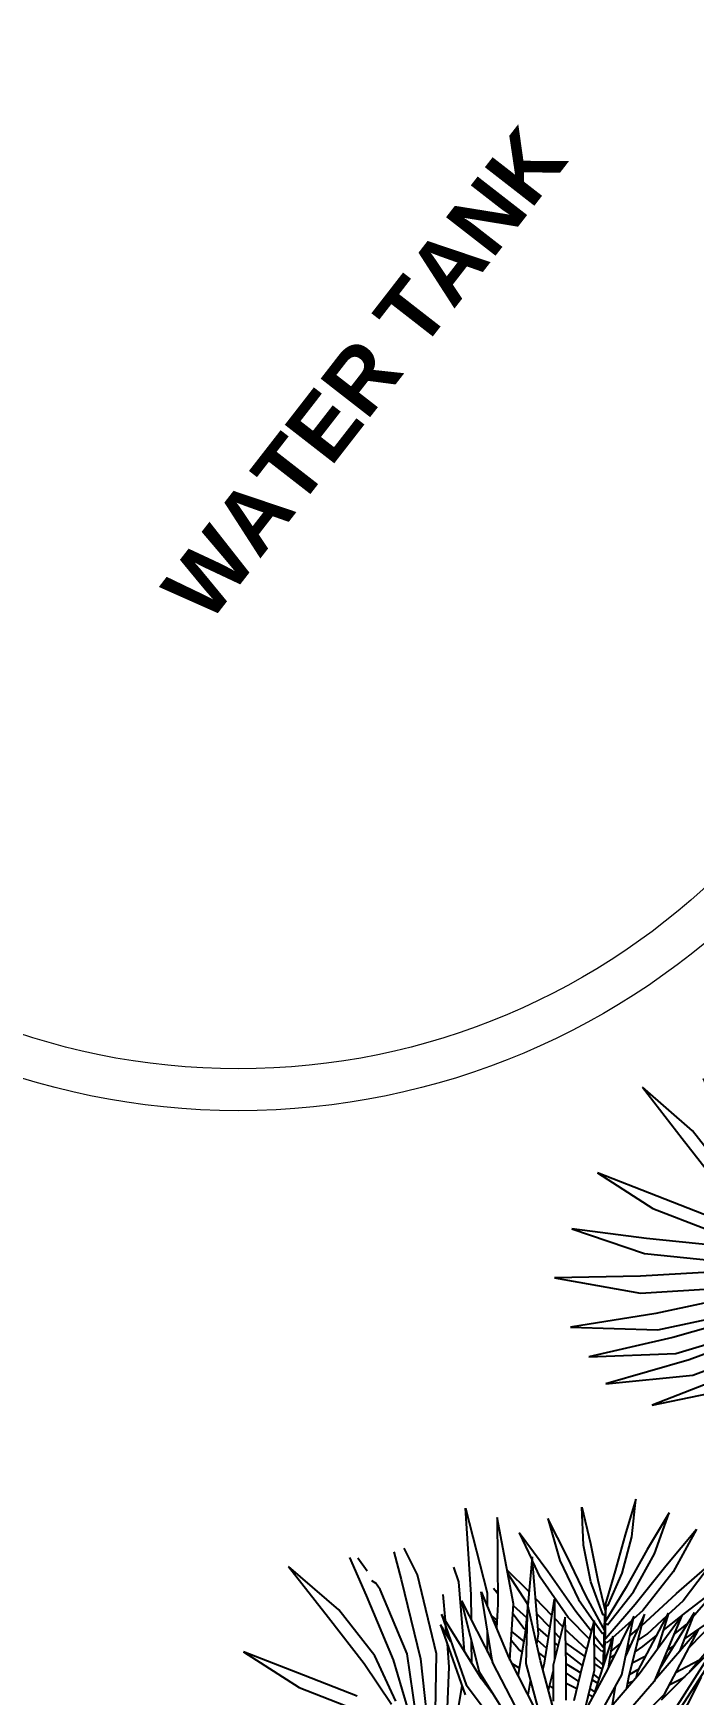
# Model space of a CAD drawing. Header units: metres. Extents: x 251860 to 269438, y 1966787 to 1972367.
# Drawn here: x 267533.3 to 267598, y 1970026 to 1970188.4 of the extents above; entities that cross this region are included whole.
import ezdxf

# ---------------------------------------------------------------- set-up
doc = ezdxf.new("R2010")
doc.units = ezdxf.units.M
doc.header["$MEASUREMENT"] = 0
doc.layers.get('0').update_dxf_attribs({"linetype": 'CONTINUOUS', "lineweight": 100})
doc.layers.add('PDF3_Text', color=7, linetype='CONTINUOUS')
doc.layers.add('zelen', color=74, linetype='CONTINUOUS')
doc.layers.add('Wall', color=7, linetype='CONTINUOUS', lineweight=20)
doc.styles.add('PDF Arial Bold', font='arialbd.ttf')

# ---------------------------------------------------------------- blocks, each defined once
blk = doc.blocks.new('z_49')
at = {"color": 67, "ltscale": 2, "true_color": 0x727430}
for p, q in [((-1.315, 9.121), (-1.19, 7.407)), ((-0.868, 7.506), (-1.315, 9.121)), ((1.172, 9.513), (0.725, 7.886)), ((1.047, 7.787), (1.172, 9.513)), ((-2.878, 8.782), (-2.262, 6.884)), ((-1.918, 7.073), (-2.878, 8.782)), ((-4.174, 8.377), (-3.151, 6.348)), ((-2.796, 6.61), (-4.174, 8.377)), ((2.303, 8.382), (1.776, 7.437)), ((0.725, 7.886), (0.325, 6.419)), ((0.647, 6.32), (1.047, 7.787)), ((2.296, 7.795), (2.426, 8.198)), ((-1.19, 7.407), (-0.79, 5.963)), ((-0.467, 6.063), (-0.868, 7.506)), ((1.776, 7.437), (0.854, 5.87)), ((2.119, 7.246), (2.182, 7.443)), ((2.174, 7.562), (2.183, 7.432)), ((3.113, 7.546), (2.653, 6.954)), ((3.009, 6.69), (3.356, 7.384)), ((-4.952, 7.274), (-3.648, 5.412)), ((-3.337, 5.709), (-4.952, 7.274)), ((-0.997, 5.529), (-1.918, 7.073)), ((1.198, 5.682), (2.119, 7.246)), ((2.653, 6.954), (1.3, 5.324)), ((-1.442, 5.002), (-2.796, 6.61)), ((-2.262, 6.884), (-1.34, 5.343)), ((1.656, 5.064), (3.009, 6.69)), ((3.431, 5.265), (5.145, 6.73)), ((5.145, 6.73), (3.717, 4.955)), ((-5.288, 6.435), (-3.859, 4.668)), ((-3.573, 4.974), (-5.288, 6.435)), ((-3.151, 6.348), (-1.798, 4.745)), ((0.325, 6.419), (-0.094, 5.218)), ((0.035, 5.178), (0.647, 6.32)), ((-5.584, 5.653), (-4.043, 3.978)), ((-3.784, 4.29), (-5.584, 5.653)), ((-2.37, 4.862), (-3.337, 5.709)), ((0.854, 5.87), (-0.098, 4.596)), ((0.04, 4.523), (1.198, 5.682)), ((2.139, 4.516), (3.505, 5.725)), ((2.488, 5.398), (2.999, 5.851)), ((3.505, 5.725), (3.733, 6.051)), ((5.441, 5.922), (3.642, 4.556)), ((3.9, 4.239), (5.441, 5.922)), ((-3.648, 5.412), (-2.035, 4.005)), ((1.3, 5.324), (-0.101, 4.007)), ((2.326, 5.432), (1.245, 3.824)), ((2.557, 5.572), (1.469, 3.964)), ((1.831, 3.737), (2.557, 5.572)), ((1.94, 3.881), (3.147, 5.365)), ((2.139, 4.956), (2.326, 5.432)), ((2.22, 5.16), (2.366, 5.29)), ((3.147, 5.365), (2.369, 3.78)), ((2.9, 4.861), (3.431, 5.265)), ((5.471, 5.222), (5.106, 4.542)), ((5.11, 4.023), (5.471, 5.222)), ((-2.712, 4.326), (-3.573, 4.974)), ((0.042, 3.908), (1.656, 5.064)), ((1.582, 4.593), (2.031, 4.992)), ((2.352, 3.762), (3.647, 5.099)), ((3.647, 5.099), (2.698, 3.49)), ((3.717, 4.955), (3.437, 4.743)), ((3.859, 4.721), (3.908, 4.893)), ((3.908, 4.893), (3.897, 4.75)), ((4.119, 3.942), (4.438, 4.826)), ((4.39, 4.096), (4.508, 4.903)), ((6.209, 4.848), (5.523, 3.945)), ((5.721, 3.849), (6.209, 4.848)), ((-5.307, 4.352), (-3.798, 3.02)), ((-3.623, 3.303), (-5.307, 4.352)), ((-3.859, 4.668), (-3.131, 4.123)), ((-0.044, 3.482), (1.582, 4.593)), ((2.007, 4.181), (2.474, 4.537)), ((2.49, 4.025), (2.93, 4.359)), ((3.642, 4.556), (3.126, 4.217)), ((3.221, 4.279), (3.256, 4.436)), ((3.301, 4.332), (3.306, 4.52)), ((3.656, 3.242), (5.165, 4.578)), ((5.165, 4.578), (4.096, 3.913)), ((4.868, 4.098), (5.09, 4.513)), ((-4.043, 3.978), (-2.446, 2.945)), ((-2.885, 3.705), (-3.784, 4.29)), ((1.389, 4.038), (0.033, 3.337)), ((1.469, 3.964), (1.002, 2.33)), ((2.67, 3.433), (3.9, 4.239)), ((4.121, 3.943), (2.846, 3.053)), ((3.127, 2.782), (4.121, 3.943)), ((3.556, 3.665), (3.678, 4.094)), ((3.814, 3.738), (3.853, 4.207)), ((4.113, 3.924), (4.119, 3.941)), ((4.463, 2.885), (4.868, 4.098)), ((4.708, 2.813), (5.11, 4.023)), ((5.523, 3.945), (4.999, 2.946)), ((6.212, 3.692), (6.981, 4.316)), ((6.981, 4.316), (6.356, 3.572)), ((1.351, 2.359), (1.94, 3.881)), ((1.673, 3.191), (1.831, 3.737)), ((1.679, 2.376), (2.352, 3.762)), ((1.779, 3.556), (1.822, 3.575)), ((2.698, 3.49), (2.02, 2.102)), ((2.463, 3.009), (3.479, 3.53)), ((3.032, 3.425), (3.095, 3.711)), ((3.281, 3.428), (3.29, 3.839)), ((3.479, 3.53), (3.936, 3.814)), ((3.547, 3.572), (3.556, 3.665)), ((3.972, 3.103), (4.054, 3.595)), ((4.255, 3.253), (4.355, 3.862)), ((5.201, 2.852), (5.721, 3.849)), ((5.564, 2.963), (6.212, 3.692)), ((6.356, 3.572), (5.71, 2.845)), ((1.705, 3.301), (1.718, 3.308)), ((2.846, 3.053), (2.104, 2.105)), ((2.477, 3.017), (2.48, 3.046)), ((2.632, 3.356), (2.653, 3.107)), ((3.03, 3.3), (3.032, 3.425)), ((3.144, 2.663), (4.636, 3.455)), ((4.636, 3.455), (3.384, 2.514)), ((3.417, 3.12), (3.656, 3.242)), ((3.483, 2.843), (3.512, 3.168)), ((3.749, 2.984), (3.781, 3.353)), ((4.189, 2.851), (4.239, 3.157)), ((7.989, 3.314), (7.079, 2.984)), ((7.143, 2.808), (7.989, 3.314)), ((2.218, 2.507), (2.552, 2.678)), ((2.385, 1.834), (3.127, 2.782)), ((2.485, 2.644), (2.49, 2.599)), ((2.982, 2.596), (3.144, 2.663)), ((3.02, 2.612), (3.02, 2.645)), ((4.425, 2.95), (3.236, 2.452)), ((3.272, 2.731), (3.275, 2.954)), ((3.456, 2.198), (4.425, 2.95)), ((3.72, 2.655), (3.731, 2.774)), ((3.911, 2.734), (3.944, 2.935)), ((4.084, 1.995), (4.15, 2.615)), ((4.15, 2.615), (4.173, 2.754)), ((4.347, 2.103), (4.463, 2.885)), ((4.533, 2.178), (4.708, 2.813)), ((4.744, 1.878), (5.201, 2.852)), ((4.999, 2.946), (4.782, 2.28)), ((5.061, 2.192), (5.564, 2.963)), ((5.71, 2.845), (5.18, 2.216)), ((6.172, 2.624), (5.303, 2.304)), ((7.079, 2.984), (6.172, 2.624)), ((6.234, 2.446), (7.143, 2.808)), ((3.236, 2.452), (2.49, 1.891)), ((2.643, 2.163), (3.104, 2.352)), ((2.712, 1.638), (3.456, 2.198)), ((2.752, 2.208), (2.765, 2.097)), ((3.015, 2.285), (3.015, 2.316)), ((3.456, 2.544), (3.458, 2.57)), ((3.464, 2.204), (3.509, 1.758)), ((4.806, 2.29), (3.67, 1.827)), ((3.686, 1.833), (3.697, 2.383)), ((3.697, 2.383), (3.697, 2.385)), ((3.78, 1.509), (4.806, 2.29)), ((3.899, 2.542), (3.908, 1.924)), ((4.779, 2.269), (4.663, 1.916)), ((5.12, 2.145), (5.061, 2.192)), ((5.12, 2.145), (5.158, 2.19)), ((5.123, 2.147), (5.303, 2.275)), ((5.291, 2.293), (5.163, 2.203)), ((5.303, 2.275), (5.291, 2.293)), ((5.291, 2.293), (5.303, 2.288)), ((5.303, 2.288), (5.297, 2.284)), ((5.303, 2.304), (5.328, 2.232)), ((5.303, 2.275), (5.303, 2.288)), ((5.328, 2.232), (6.234, 2.446)), ((7.117, 2.29), (6, 2.14)), ((8.219, 2.403), (7.117, 2.29)), ((7.141, 2.07), (8.219, 2.403)), ((3.67, 1.827), (2.813, 1.462)), ((3.06, 1.9), (3.117, 1.592)), ((3.27, 2.058), (3.294, 1.667)), ((4.28, 1.649), (4.32, 1.92)), ((4.499, 2.056), (4.378, 1.62)), ((4.378, 1.622), (4.543, 1.738)), ((4.39, 1.666), (4.545, 1.773)), ((4.539, 1.675), (4.545, 1.777)), ((4.545, 1.777), (5.789, 1.687)), ((4.549, 1.776), (4.715, 1.892)), ((4.592, 1.773), (4.742, 1.879)), ((4.663, 1.916), (4.744, 1.878)), ((4.746, 1.881), (4.922, 2.006)), ((4.768, 1.929), (4.919, 2.034)), ((6, 2.14), (4.919, 2.037)), ((4.919, 2.037), (4.927, 1.948)), ((4.925, 2.038), (5.101, 2.16)), ((4.927, 1.948), (6.021, 1.919)), ((4.974, 2.042), (5.12, 2.145)), ((6.021, 1.919), (7.141, 2.07)), ((2.922, 1.144), (3.78, 1.509)), ((3.317, 1.313), (3.326, 1.159)), ((3.343, 1.17), (4.775, 1.651)), ((3.544, 1.409), (3.561, 1.243)), ((3.675, 1.281), (3.678, 1.466)), ((3.913, 1.611), (3.917, 1.389)), ((3.917, 1.389), (3.971, 1.381)), ((3.988, 1.387), (4.34, 1.631)), ((5.514, 1.53), (4.013, 1.25)), ((4.021, 1.41), (4.054, 1.718)), ((4.775, 1.651), (4.031, 1.254)), ((4.094, 1.422), (4.175, 1.48)), ((4.106, 0.871), (5.514, 1.53)), ((4.163, 0.685), (5.724, 1.342)), ((4.169, 1.447), (4.184, 1.518)), ((4.184, 1.518), (4.297, 1.49)), ((4.218, 1.509), (4.375, 1.62)), ((4.266, 1.379), (4.412, 1.325)), ((4.378, 1.62), (4.28, 1.649)), ((4.419, 1.461), (4.735, 1.385)), ((4.733, 1.636), (4.539, 1.675)), ((5.724, 1.342), (4.556, 1.081)), ((4.744, 1.634), (5.39, 1.507)), ((5.045, 1.31), (5.303, 1.248)), ((5.774, 1.432), (5.443, 1.497)), ((7.054, 1.399), (5.774, 1.432)), ((5.789, 1.687), (7.066, 1.651)), ((8.31, 1.576), (7.054, 1.399)), ((7.066, 1.651), (8.31, 1.576)), ((4.013, 1.25), (2.82, 1.082)), ((2.914, 0.703), (4.106, 0.871)), ((3.179, 1.254), (3.201, 1.136)), ((3.315, 1.152), (3.343, 1.17)), ((4.781, 1.187), (4.873, 1.152)), ((4.791, 0.949), (5.024, 0.872)), ((5.024, 0.872), (5.465, 0.754)), ((5.085, 1.073), (5.352, 0.973)), ((5.352, 0.973), (6.046, 0.845)), ((5.431, 1.219), (6.653, 0.99)), ((6.653, 0.99), (7.871, 0.734)), ((2.869, 0.631), (4.41, 0.524)), ((3.333, 0.599), (3.771, 0.823)), ((3.682, 0.811), (3.713, 0.793)), ((3.915, 0.559), (4.163, 0.685)), ((4.023, 0.614), (4.146, 0.543)), ((4.236, 0.715), (4.5, 0.602)), ((4.297, 0.532), (4.437, 0.592)), ((4.41, 0.524), (6.278, 0.542)), ((4.437, 0.592), (6.121, 0.857)), ((6.278, 0.542), (4.473, 0.089)), ((4.517, 0.834), (4.879, 0.661)), ((6.121, 0.857), (5.205, 0.532)), ((5.251, 0.548), (5.308, 0.533)), ((5.673, 0.698), (6.247, 0.544)), ((6.604, 0.742), (6.074, 0.84)), ((6.247, 0.544), (6.258, 0.541)), ((6.267, 0.539), (7.451, 0.21)), ((7.871, 0.734), (6.604, 0.742)), ((4.473, 0.089), (2.936, 0.198)), ((6.258, -0.024), (4.497, 0.095)), ((4.588, 0.089), (4.841, 0.175)), ((4.841, 0.175), (6.54, 0.324)), ((4.879, 0.191), (4.907, 0.181)), ((5.325, 0.302), (5.519, 0.235)), ((6.54, 0.324), (5.497, 0.027)), ((5.762, 0.412), (6.181, 0.301)), ((5.849, 0.12), (5.837, 0.124)), ((7.033, -0.286), (5.849, 0.12)), ((6.181, 0.301), (6.234, 0.297)), ((7.451, 0.21), (6.403, 0.285)), ((2.758, -0.077), (4.37, -0.327)), ((6.143, -0.639), (4.191, -0.35)), ((4.262, -0.361), (4.363, -0.326)), ((4.37, -0.327), (6.258, -0.024)), ((4.65, -0.282), (5.021, -0.469)), ((5.013, -0.224), (5.12, -0.278)), ((5.12, -0.278), (5.634, -0.519)), ((5.742, -0.107), (5.766, -0.116)), ((5.766, -0.116), (7.033, -0.286)), ((3.747, -1.103), (5.299, -0.827)), ((3.973, -0.901), (5.906, -0.768)), ((4.206, -0.777), (6.143, -0.639)), ((5.021, -0.469), (5.063, -0.479)), ((5.23, -0.504), (5.263, -0.498)), ((5.263, -0.498), (6.964, -0.595))]:
    blk.add_line(p, q, dxfattribs=at)

msp = doc.modelspace()

# ---------------------------------------------------------------- linework, layer by layer
at = {"layer": 'Wall', "ltscale": 2}
for radius in [71.73864, 67.64929]:
    msp.add_circle((267553.41604, 1970154.82468), radius, dxfattribs=at)
for centre, radius, start, end in [((267551.26562, 1970155.83143), 379.01953, 39.2842398, 191.5021944), ((267551.26562, 1970155.83143), 331.01953, 39.2842398, 191.5021944), ((267551.32301, 1970155.8055), 326.98127, 39.2901763, 191.4983679), ((267551.32301, 1970155.8055), 324.93659, 39.6487258, 191.1391312), ((267553.13597, 1970154.96511), 293.83293, 40.0048573, 190.8930539), ((267553.13597, 1970154.96511), 291.78825, 39.6061533, 191.2917579), ((267553.13597, 1970154.96511), 144.57145, 39.6061533, 191.2917579), ((267553.41604, 1970154.82468), 95.74654, 37.4631772, 191.1765297)]:
    msp.add_arc(centre, radius, start, end, dxfattribs=at)

# ---------------------------------------------------------------- block references
at = {"layer": 'zelen', "xscale": 3.755249891535492, "yscale": 3.755249891535492, "zscale": 3.755249891535492, "rotation": 53.23938224766656}
for p in [(267618.93193, 1970060.47567), (267584.31534, 1970013.64217)]:
    msp.add_blockref('z_49', p, dxfattribs=at)

# ---------------------------------------------------------------- texts
at = {"layer": 'PDF3_Text', "lineweight": 30, "insert": (267550.47076, 1970130.51078), "char_height": 6.1340335, "width": 122.1544409, "attachment_point": 7, "rotation": 52.1332011, "style": 'PDF Arial Bold'}
msp.add_mtext('\\pxt5;WATER TANK', dxfattribs=at)

doc.saveas('drawing.dxf')
